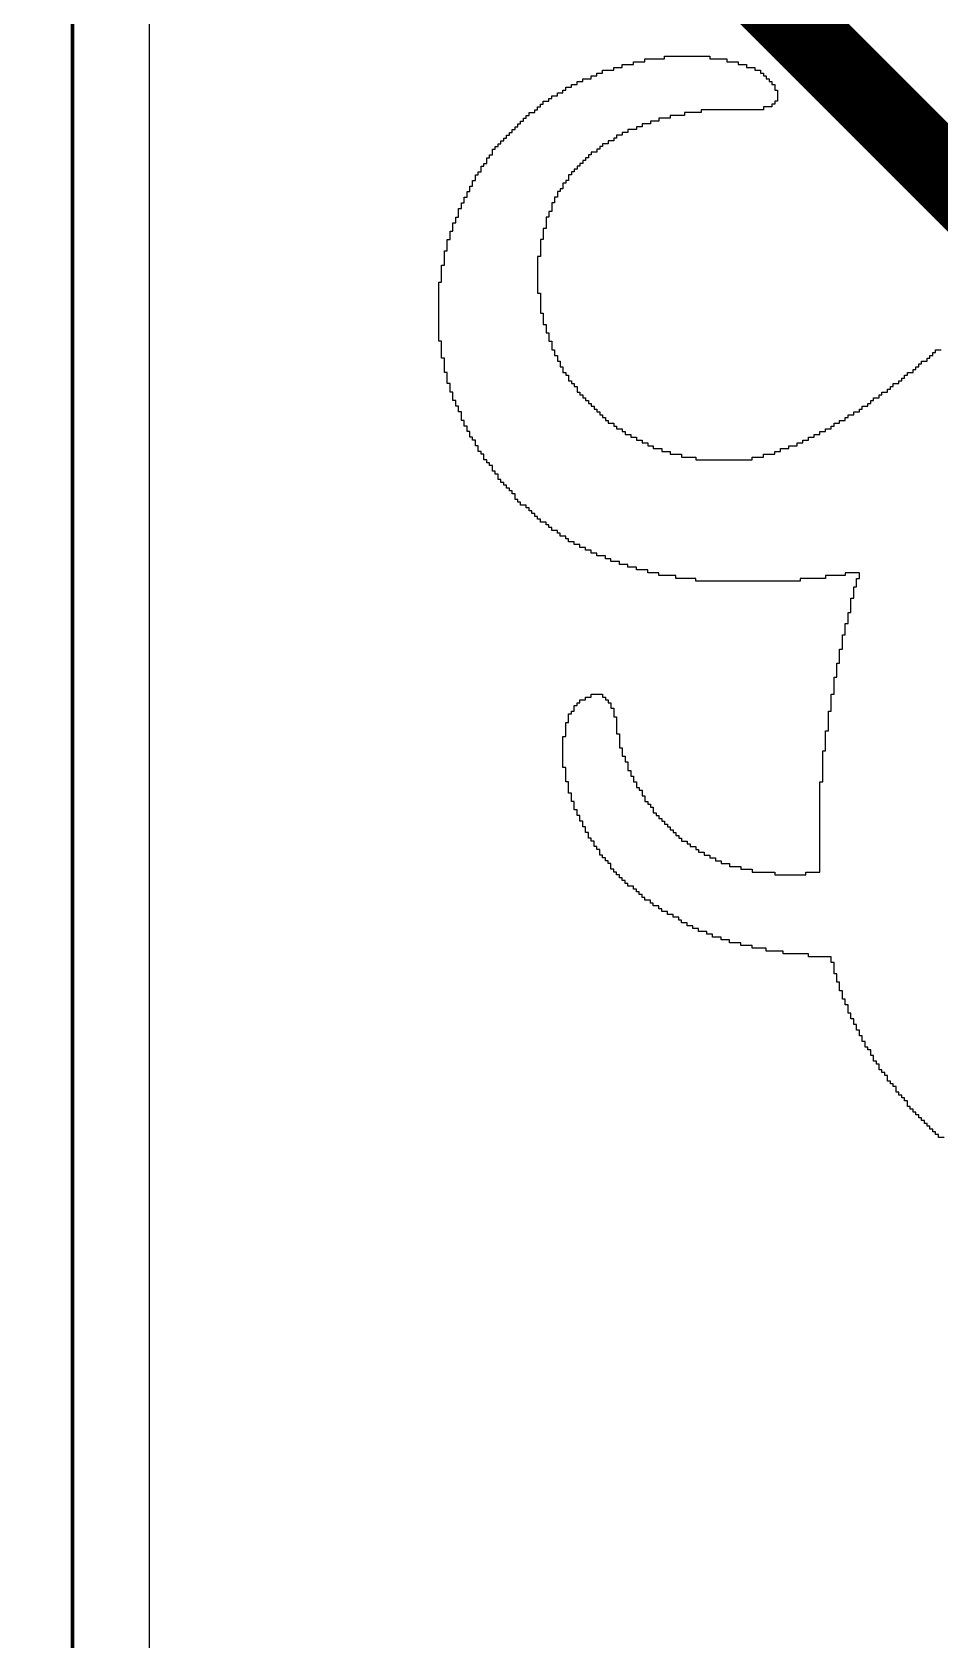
# Model space of a CAD drawing. Header units: inches. Extents: x -0.1 to 88.5, y -0.1 to 66.5.
# Drawn here: x -0.13 to 2.87, y 10.27 to 15.58 of the extents above; entities that cross this region are included whole.
import ezdxf

# ---------------------------------------------------------------- set-up
doc = ezdxf.new("R2010")
doc.units = ezdxf.units.IN
for name, color, linetype in [('Bottom Layer', 5, 'Continuous'), ('Mechanical 3', 76, 'Continuous'), ('Mechanical 7', 56, 'Continuous'), ('Top Layer', 1, 'Continuous'), ('Top Overlay', 2, 'Continuous')]:
    doc.layers.add(name, color=color, linetype=linetype)

msp = doc.modelspace()

# ---------------------------------------------------------------- linework, layer by layer
at = {"layer": 'Bottom Layer'}
msp.add_line((0.2612, 3.0063), (0.2612, 63.5063), dxfattribs=at)
at = {"layer": 'Mechanical 3'}
msp.add_lwpolyline([(0.0063, 3.0064, 0.0127, 0.0127, 0), (0.0063, 63.5063, 0.0127, 0.0127, 0)], format="xyseb", dxfattribs=at)
at = {"layer": 'Mechanical 7'}
msp.add_lwpolyline([(0, 18, 0.254, 0.254, 0), (18, 0, 0.254, 0.254, 0)], format="xyseb", dxfattribs=at)
at = {"layer": 'Top Layer'}
msp.add_line((0.2612, 3.0063), (0.2612, 63.5063), dxfattribs=at)
at = {"layer": 'Top Overlay'}
for p, q in [((1.7951, 15.4545), (1.7951, 15.4638)), ((1.7951, 15.4638), (1.8231, 15.4638)), ((1.8231, 15.4638), (1.8231, 15.4731)), ((1.8231, 15.4731), (1.8604, 15.4731)), ((1.8604, 15.4731), (1.8604, 15.4825)), ((1.8604, 15.4825), (1.8978, 15.4825)), ((1.8978, 15.4825), (1.8978, 15.4918)), ((1.8978, 15.4918), (1.9631, 15.4918)), ((1.9631, 15.4918), (1.9631, 15.5011)), ((1.9631, 15.5011), (2.1123, 15.5011)), ((2.1123, 15.5011), (2.1123, 15.4918)), ((2.1123, 15.4918), (2.1683, 15.4918)), ((2.1683, 15.4918), (2.1683, 15.4825)), ((2.1683, 15.4825), (2.2056, 15.4825)), ((2.2056, 15.4825), (2.2056, 15.4731)), ((2.2056, 15.4731), (2.2336, 15.4731)), ((2.2336, 15.4731), (2.2336, 15.4638)), ((2.2336, 15.4638), (2.2616, 15.4638)), ((2.2616, 15.4638), (2.2616, 15.4545)), ((1.6552, 15.3985), (1.6552, 15.4078)), ((1.6552, 15.4078), (1.6739, 15.4078)), ((1.6739, 15.4078), (1.6739, 15.4172)), ((1.6739, 15.4172), (1.6925, 15.4172)), ((1.6925, 15.4172), (1.6925, 15.4265)), ((1.6925, 15.4265), (1.7205, 15.4265)), ((1.7205, 15.4265), (1.7205, 15.4358)), ((1.7205, 15.4358), (1.7392, 15.4358)), ((1.7392, 15.4358), (1.7392, 15.4451)), ((1.7392, 15.4451), (1.7578, 15.4451)), ((1.7578, 15.4451), (1.7578, 15.4545)), ((1.7578, 15.4545), (1.7951, 15.4545)), ((2.2616, 15.4545), (2.2802, 15.4545)), ((2.2802, 15.4545), (2.2802, 15.4451)), ((2.2802, 15.4451), (2.2896, 15.4451)), ((2.2896, 15.4451), (2.2896, 15.4358)), ((2.2896, 15.4358), (2.2989, 15.4358)), ((2.2989, 15.4358), (2.2989, 15.4265)), ((2.2989, 15.4265), (2.3082, 15.4265)), ((2.3082, 15.4265), (2.3082, 15.4172)), ((2.3082, 15.4172), (2.3175, 15.4172)), ((2.3175, 15.4172), (2.3175, 15.4078)), ((2.3175, 15.4078), (2.3269, 15.4078)), ((2.3269, 15.4078), (2.3269, 15.3892)), ((1.5619, 15.3425), (1.5619, 15.3519)), ((1.5619, 15.3519), (1.5806, 15.3519)), ((1.5806, 15.3519), (1.5806, 15.3612)), ((1.5806, 15.3612), (1.5899, 15.3612)), ((1.5899, 15.3612), (1.5899, 15.3705)), ((1.5899, 15.3705), (1.6086, 15.3705)), ((1.6086, 15.3705), (1.6086, 15.3798)), ((1.6086, 15.3798), (1.6272, 15.3798)), ((1.6272, 15.3798), (1.6272, 15.3892)), ((1.6272, 15.3892), (1.6366, 15.3892)), ((1.6366, 15.3892), (1.6366, 15.3985)), ((1.6366, 15.3985), (1.6552, 15.3985)), ((2.3269, 15.3892), (2.3362, 15.3892)), ((2.3362, 15.3519), (2.3269, 15.3519)), ((2.3269, 15.3519), (2.3269, 15.3425)), ((2.3362, 15.3892), (2.3362, 15.3519)), ((1.506, 15.2959), (1.506, 15.3052)), ((1.506, 15.3052), (1.5153, 15.3052)), ((1.5153, 15.3052), (1.5153, 15.3146)), ((1.5153, 15.3146), (1.534, 15.3146)), ((1.534, 15.3146), (1.534, 15.3239)), ((1.534, 15.3239), (1.5433, 15.3239)), ((1.5433, 15.3239), (1.5433, 15.3332)), ((1.5433, 15.3332), (1.5526, 15.3332)), ((1.5526, 15.3332), (1.5526, 15.3425)), ((1.5526, 15.3425), (1.5619, 15.3425)), ((2.0284, 15.3052), (1.9817, 15.3052)), ((1.9817, 15.3052), (1.9817, 15.2959)), ((2.0843, 15.3146), (2.0284, 15.3146)), ((2.0284, 15.3146), (2.0284, 15.3052)), ((2.2896, 15.3239), (2.0843, 15.3239)), ((2.0843, 15.3239), (2.0843, 15.3146)), ((2.3175, 15.3332), (2.2896, 15.3332)), ((2.2896, 15.3332), (2.2896, 15.3239)), ((2.3269, 15.3425), (2.3175, 15.3425)), ((2.3175, 15.3425), (2.3175, 15.3332)), ((1.45, 15.2399), (1.45, 15.2493)), ((1.45, 15.2493), (1.4593, 15.2493)), ((1.4593, 15.2493), (1.4593, 15.2586)), ((1.4593, 15.2586), (1.4687, 15.2586)), ((1.4687, 15.2586), (1.4687, 15.2679)), ((1.4687, 15.2679), (1.478, 15.2679)), ((1.478, 15.2679), (1.478, 15.2772)), ((1.478, 15.2772), (1.4873, 15.2772)), ((1.4873, 15.2772), (1.4873, 15.2866)), ((1.4873, 15.2866), (1.4966, 15.2866)), ((1.4966, 15.2866), (1.4966, 15.2959)), ((1.4966, 15.2959), (1.506, 15.2959)), ((1.8418, 15.2493), (1.8231, 15.2493)), ((1.8231, 15.2493), (1.8231, 15.2399)), ((1.8698, 15.2586), (1.8418, 15.2586)), ((1.8418, 15.2586), (1.8418, 15.2493)), ((1.8884, 15.2679), (1.8698, 15.2679)), ((1.8698, 15.2679), (1.8698, 15.2586)), ((1.9164, 15.2772), (1.8884, 15.2772)), ((1.8884, 15.2772), (1.8884, 15.2679)), ((1.9444, 15.2866), (1.9164, 15.2866)), ((1.9164, 15.2866), (1.9164, 15.2772)), ((1.9817, 15.2959), (1.9444, 15.2959)), ((1.9444, 15.2959), (1.9444, 15.2866)), ((1.394, 15.1746), (1.394, 15.1933)), ((1.394, 15.1933), (1.4034, 15.1933)), ((1.4034, 15.1933), (1.4034, 15.2026)), ((1.4034, 15.2026), (1.4127, 15.2026)), ((1.4127, 15.2026), (1.4127, 15.2119)), ((1.4127, 15.2119), (1.422, 15.2119)), ((1.422, 15.2119), (1.422, 15.2213)), ((1.422, 15.2213), (1.4313, 15.2213)), ((1.4313, 15.2213), (1.4313, 15.2306)), ((1.4313, 15.2306), (1.4407, 15.2306)), ((1.4407, 15.2306), (1.4407, 15.2399)), ((1.4407, 15.2399), (1.45, 15.2399)), ((1.7485, 15.1933), (1.7392, 15.1933)), ((1.7392, 15.1933), (1.7392, 15.184)), ((1.7578, 15.2026), (1.7485, 15.2026)), ((1.7485, 15.2026), (1.7485, 15.1933)), ((1.7765, 15.2119), (1.7578, 15.2119)), ((1.7578, 15.2119), (1.7578, 15.2026)), ((1.7951, 15.2213), (1.7765, 15.2213)), ((1.7765, 15.2213), (1.7765, 15.2119)), ((1.8045, 15.2306), (1.7951, 15.2306)), ((1.7951, 15.2306), (1.7951, 15.2213)), ((1.8231, 15.2399), (1.8045, 15.2399)), ((1.8045, 15.2399), (1.8045, 15.2306)), ((1.366, 15.1373), (1.366, 15.1466)), ((1.366, 15.1466), (1.3754, 15.1466)), ((1.3754, 15.1466), (1.3754, 15.1653)), ((1.3754, 15.1653), (1.3847, 15.1653)), ((1.3847, 15.1653), (1.3847, 15.1746)), ((1.3847, 15.1746), (1.394, 15.1746)), ((1.6925, 15.1466), (1.6832, 15.1466)), ((1.6832, 15.1466), (1.6832, 15.1373)), ((1.7019, 15.156), (1.6925, 15.156)), ((1.6925, 15.156), (1.6925, 15.1466)), ((1.7112, 15.1653), (1.7019, 15.1653)), ((1.7019, 15.1653), (1.7019, 15.156)), ((1.7205, 15.1746), (1.7112, 15.1746)), ((1.7112, 15.1746), (1.7112, 15.1653)), ((1.7392, 15.184), (1.7205, 15.184)), ((1.7205, 15.184), (1.7205, 15.1746)), ((1.3287, 15.072), (1.3287, 15.0907)), ((1.3287, 15.0907), (1.3381, 15.0907)), ((1.3381, 15.0907), (1.3381, 15.1093)), ((1.3381, 15.1093), (1.3474, 15.1093)), ((1.3474, 15.1093), (1.3474, 15.1187)), ((1.3474, 15.1187), (1.3567, 15.1187)), ((1.3567, 15.1187), (1.3567, 15.1373)), ((1.3567, 15.1373), (1.366, 15.1373)), ((1.6459, 15.0907), (1.6366, 15.0907)), ((1.6366, 15.0907), (1.6366, 15.0813)), ((1.6552, 15.1093), (1.6459, 15.1093)), ((1.6459, 15.1093), (1.6459, 15.0907)), ((1.6646, 15.1187), (1.6552, 15.1187)), ((1.6552, 15.1187), (1.6552, 15.1093)), ((1.6739, 15.128), (1.6646, 15.128)), ((1.6646, 15.128), (1.6646, 15.1187)), ((1.6832, 15.1373), (1.6739, 15.1373)), ((1.6739, 15.1373), (1.6739, 15.128)), ((1.3007, 15.016), (1.3007, 15.0347)), ((1.3007, 15.0347), (1.3101, 15.0347)), ((1.3101, 15.0347), (1.3101, 15.0534)), ((1.3101, 15.0534), (1.3194, 15.0534)), ((1.3194, 15.0534), (1.3194, 15.072)), ((1.3194, 15.072), (1.3287, 15.072)), ((1.6086, 15.0347), (1.5993, 15.0347)), ((1.5993, 15.0347), (1.5993, 15.016)), ((1.6179, 15.0534), (1.6086, 15.0534)), ((1.6086, 15.0534), (1.6086, 15.0347)), ((1.6272, 15.0627), (1.6179, 15.0627)), ((1.6179, 15.0627), (1.6179, 15.0534)), ((1.6366, 15.0813), (1.6272, 15.0813)), ((1.6272, 15.0813), (1.6272, 15.0627)), ((1.2821, 14.9694), (1.2821, 14.9974)), ((1.2821, 14.9974), (1.2914, 14.9974)), ((1.2914, 14.9974), (1.2914, 15.016)), ((1.2914, 15.016), (1.3007, 15.016)), ((1.5899, 14.9881), (1.5806, 14.9881)), ((1.5806, 14.9881), (1.5806, 14.9694)), ((1.5993, 15.016), (1.5899, 15.016)), ((1.5899, 15.016), (1.5899, 14.9881)), ((1.2634, 14.9228), (1.2634, 14.9507)), ((1.2634, 14.9507), (1.2728, 14.9507)), ((1.2728, 14.9507), (1.2728, 14.9694)), ((1.2728, 14.9694), (1.2821, 14.9694)), ((1.5713, 14.9321), (1.5619, 14.9321)), ((1.5619, 14.9321), (1.5619, 14.8948)), ((1.5806, 14.9694), (1.5713, 14.9694)), ((1.5713, 14.9694), (1.5713, 14.9321)), ((1.2448, 14.8575), (1.2448, 14.8948)), ((1.2448, 14.8948), (1.2541, 14.8948)), ((1.2541, 14.8948), (1.2541, 14.9228)), ((1.2541, 14.9228), (1.2634, 14.9228)), ((1.5619, 14.8948), (1.5526, 14.8948)), ((1.5526, 14.8948), (1.5526, 14.8388)), ((1.2354, 14.8108), (1.2354, 14.8575)), ((1.2354, 14.8575), (1.2448, 14.8575)), ((1.5526, 14.8388), (1.5433, 14.8388)), ((1.5433, 14.8388), (1.5433, 14.7175)), ((1.2261, 14.7548), (1.2261, 14.8108)), ((1.2261, 14.8108), (1.2354, 14.8108)), ((1.2168, 14.559), (1.2168, 14.7548)), ((1.2168, 14.7548), (1.2261, 14.7548)), ((1.5433, 14.7175), (1.5526, 14.7175)), ((1.5526, 14.7175), (1.5526, 14.6522)), ((1.5526, 14.6522), (1.5619, 14.6522)), ((1.5619, 14.6522), (1.5619, 14.6149)), ((1.5619, 14.6149), (1.5713, 14.6149)), ((1.5713, 14.6149), (1.5713, 14.5869)), ((1.2261, 14.559), (1.2168, 14.559)), ((1.2261, 14.503), (1.2261, 14.559)), ((1.5713, 14.5869), (1.5806, 14.5869)), ((1.5806, 14.5869), (1.5806, 14.559)), ((1.5806, 14.559), (1.5899, 14.559)), ((1.5899, 14.559), (1.5899, 14.531)), ((1.2354, 14.503), (1.2261, 14.503)), ((1.2354, 14.4563), (1.2354, 14.503)), ((1.5899, 14.531), (1.5993, 14.531)), ((1.5993, 14.531), (1.5993, 14.5123)), ((1.5993, 14.5123), (1.6086, 14.5123)), ((1.6086, 14.5123), (1.6086, 14.503)), ((1.6086, 14.503), (1.6086, 14.4937)), ((2.8306, 14.4937), (2.8306, 14.503)), ((2.8306, 14.503), (2.8399, 14.503)), ((2.8399, 14.503), (2.8399, 14.5123)), ((2.8399, 14.5123), (2.8493, 14.5123)), ((2.8493, 14.5123), (2.8493, 14.5216)), ((2.8493, 14.5216), (2.8586, 14.5216)), ((2.8586, 14.5216), (2.8586, 14.531)), ((2.8586, 14.531), (2.8772, 14.531)), ((1.2448, 14.4563), (1.2354, 14.4563)), ((1.2448, 14.419), (1.2448, 14.4563)), ((1.6086, 14.4937), (1.6179, 14.4937)), ((1.6179, 14.4937), (1.6179, 14.475)), ((1.6179, 14.475), (1.6272, 14.475)), ((1.6272, 14.475), (1.6272, 14.4563)), ((1.6272, 14.4563), (1.6366, 14.4563)), ((1.6366, 14.4563), (1.6366, 14.447)), ((2.7653, 14.447), (2.7653, 14.4563)), ((2.7653, 14.4563), (2.784, 14.4563)), ((2.784, 14.4563), (2.784, 14.4657)), ((2.784, 14.4657), (2.7933, 14.4657)), ((2.7933, 14.4657), (2.7933, 14.475)), ((2.7933, 14.475), (2.8026, 14.475)), ((2.8026, 14.475), (2.8026, 14.4843)), ((2.8026, 14.4843), (2.8119, 14.4843)), ((2.8119, 14.4843), (2.8119, 14.4937)), ((2.8119, 14.4937), (2.8306, 14.4937)), ((1.2541, 14.419), (1.2448, 14.419)), ((1.2541, 14.391), (1.2541, 14.419)), ((1.6366, 14.447), (1.6459, 14.447)), ((1.6459, 14.447), (1.6459, 14.4284)), ((1.6459, 14.4284), (1.6552, 14.4284)), ((1.6552, 14.4284), (1.6552, 14.419)), ((1.6552, 14.419), (1.6646, 14.419)), ((1.6646, 14.419), (1.6646, 14.4097)), ((1.6646, 14.4097), (1.6739, 14.4097)), ((1.6739, 14.4097), (1.6739, 14.391)), ((2.7, 14.391), (2.7, 14.4004)), ((2.7, 14.4004), (2.7093, 14.4004)), ((2.7093, 14.4004), (2.7093, 14.4097)), ((2.7093, 14.4097), (2.7187, 14.4097)), ((2.7187, 14.4097), (2.7187, 14.419)), ((2.7187, 14.419), (2.7373, 14.419)), ((2.7373, 14.419), (2.7373, 14.4284)), ((2.7373, 14.4284), (2.7466, 14.4284)), ((2.7466, 14.4284), (2.7466, 14.4377)), ((2.7466, 14.4377), (2.756, 14.4377)), ((2.756, 14.4377), (2.756, 14.447)), ((2.756, 14.447), (2.7653, 14.447)), ((1.2634, 14.391), (1.2541, 14.391)), ((1.2634, 14.3631), (1.2634, 14.391)), ((1.2728, 14.3631), (1.2634, 14.3631)), ((1.2728, 14.3444), (1.2728, 14.3631)), ((1.2821, 14.3444), (1.2728, 14.3444)), ((1.2821, 14.3257), (1.2821, 14.3444)), ((1.6739, 14.391), (1.6832, 14.391)), ((1.6832, 14.391), (1.6832, 14.3817)), ((1.6832, 14.3817), (1.6925, 14.3817)), ((1.6925, 14.3817), (1.6925, 14.3724)), ((1.6925, 14.3724), (1.7019, 14.3724)), ((1.7019, 14.3724), (1.7019, 14.3631)), ((1.7019, 14.3631), (1.7112, 14.3631)), ((1.7112, 14.3631), (1.7112, 14.3537)), ((1.7112, 14.3537), (1.7205, 14.3537)), ((1.7205, 14.3537), (1.7205, 14.3444)), ((1.7205, 14.3444), (1.7298, 14.3444)), ((1.7298, 14.3444), (1.7298, 14.3351)), ((2.616, 14.3351), (2.616, 14.3444)), ((2.616, 14.3444), (2.6347, 14.3444)), ((2.6347, 14.3444), (2.6347, 14.3537)), ((2.6347, 14.3537), (2.644, 14.3537)), ((2.644, 14.3537), (2.644, 14.3631)), ((2.644, 14.3631), (2.6534, 14.3631)), ((2.6534, 14.3631), (2.6534, 14.3724)), ((2.6534, 14.3724), (2.672, 14.3724)), ((2.672, 14.3724), (2.672, 14.3817)), ((2.672, 14.3817), (2.6813, 14.3817)), ((2.6813, 14.3817), (2.6813, 14.391)), ((2.6813, 14.391), (2.7, 14.391)), ((1.2914, 14.3257), (1.2821, 14.3257)), ((1.2914, 14.2978), (1.2914, 14.3257)), ((1.3007, 14.2978), (1.2914, 14.2978)), ((1.3007, 14.2791), (1.3007, 14.2978)), ((1.7298, 14.3351), (1.7392, 14.3351)), ((1.7392, 14.3351), (1.7392, 14.3257)), ((1.7392, 14.3257), (1.7485, 14.3257)), ((1.7485, 14.3257), (1.7485, 14.3164)), ((1.7485, 14.3164), (1.7578, 14.3164)), ((1.7578, 14.3164), (1.7578, 14.3071)), ((1.7578, 14.3071), (1.7672, 14.3071)), ((1.7672, 14.3071), (1.7672, 14.2978)), ((1.7672, 14.2978), (1.7765, 14.2978)), ((1.7765, 14.2978), (1.7765, 14.2884)), ((2.5414, 14.2884), (2.5414, 14.2978)), ((2.5414, 14.2978), (2.5601, 14.2978)), ((2.5601, 14.2978), (2.5601, 14.3071)), ((2.5601, 14.3071), (2.5694, 14.3071)), ((2.5694, 14.3071), (2.5694, 14.3164)), ((2.5694, 14.3164), (2.5881, 14.3164)), ((2.5881, 14.3164), (2.5881, 14.3257)), ((2.5881, 14.3257), (2.6067, 14.3257)), ((2.6067, 14.3257), (2.6067, 14.3351)), ((2.6067, 14.3351), (2.616, 14.3351)), ((1.3101, 14.2791), (1.3007, 14.2791)), ((1.3101, 14.2604), (1.3101, 14.2791)), ((1.3194, 14.2604), (1.3101, 14.2604)), ((1.3194, 14.2418), (1.3194, 14.2604)), ((1.3287, 14.2418), (1.3194, 14.2418)), ((1.3287, 14.2325), (1.3287, 14.2418)), ((1.7765, 14.2884), (1.7951, 14.2884)), ((1.7951, 14.2884), (1.7951, 14.2791)), ((1.7951, 14.2791), (1.8045, 14.2791)), ((1.8045, 14.2791), (1.8045, 14.2698)), ((1.8045, 14.2698), (1.8231, 14.2698)), ((1.8231, 14.2698), (1.8231, 14.2604)), ((1.8231, 14.2604), (1.8325, 14.2604)), ((1.8325, 14.2604), (1.8325, 14.2511)), ((1.8325, 14.2511), (1.8511, 14.2511)), ((1.8511, 14.2511), (1.8511, 14.2418)), ((1.8511, 14.2418), (1.8698, 14.2418)), ((1.8698, 14.2418), (1.8698, 14.2325)), ((2.4388, 14.2325), (2.4388, 14.2418)), ((2.4388, 14.2418), (2.4575, 14.2418)), ((2.4575, 14.2418), (2.4575, 14.2511)), ((2.4575, 14.2511), (2.4761, 14.2511)), ((2.4761, 14.2511), (2.4761, 14.2604)), ((2.4761, 14.2604), (2.4948, 14.2604)), ((2.4948, 14.2604), (2.4948, 14.2698)), ((2.4948, 14.2698), (2.5134, 14.2698)), ((2.5134, 14.2698), (2.5134, 14.2791)), ((2.5134, 14.2791), (2.5228, 14.2791)), ((2.5228, 14.2791), (2.5228, 14.2884)), ((2.5228, 14.2884), (2.5414, 14.2884)), ((1.3381, 14.2325), (1.3287, 14.2325)), ((1.3381, 14.2138), (1.3381, 14.2325)), ((1.3474, 14.2138), (1.3381, 14.2138)), ((1.3474, 14.1951), (1.3474, 14.2138)), ((1.3567, 14.1951), (1.3474, 14.1951)), ((1.3567, 14.1858), (1.3567, 14.1951)), ((1.366, 14.1858), (1.3567, 14.1858)), ((1.366, 14.1672), (1.366, 14.1858)), ((1.8698, 14.2325), (1.8884, 14.2325)), ((1.8884, 14.2325), (1.8884, 14.2231)), ((1.8884, 14.2231), (1.9071, 14.2231)), ((1.9071, 14.2231), (1.9071, 14.2138)), ((1.9071, 14.2138), (1.9257, 14.2138)), ((1.9257, 14.2138), (1.9257, 14.2045)), ((1.9257, 14.2045), (1.9537, 14.2045)), ((1.9537, 14.2045), (1.9537, 14.1951)), ((1.9537, 14.1951), (1.9817, 14.1951)), ((1.9817, 14.1951), (1.9817, 14.1858)), ((1.9817, 14.1858), (2.019, 14.1858)), ((2.019, 14.1858), (2.019, 14.1765)), ((2.2896, 14.1765), (2.2896, 14.1858)), ((2.2896, 14.1858), (2.3269, 14.1858)), ((2.3269, 14.1858), (2.3269, 14.1951)), ((2.3269, 14.1951), (2.3455, 14.1951)), ((2.3455, 14.1951), (2.3455, 14.2045)), ((2.3455, 14.2045), (2.3735, 14.2045)), ((2.3735, 14.2045), (2.3735, 14.2138)), ((2.3735, 14.2138), (2.4015, 14.2138)), ((2.4015, 14.2138), (2.4015, 14.2231)), ((2.4015, 14.2231), (2.4201, 14.2231)), ((2.4201, 14.2231), (2.4201, 14.2325)), ((2.4201, 14.2325), (2.4388, 14.2325)), ((1.3754, 14.1672), (1.366, 14.1672)), ((1.3754, 14.1578), (1.3754, 14.1672)), ((1.3847, 14.1578), (1.3754, 14.1578)), ((1.3847, 14.1485), (1.3847, 14.1578)), ((1.394, 14.1485), (1.3847, 14.1485)), ((1.394, 14.1298), (1.394, 14.1485)), ((1.4034, 14.1298), (1.394, 14.1298)), ((1.4034, 14.1205), (1.4034, 14.1298)), ((2.019, 14.1765), (2.0657, 14.1765)), ((2.0657, 14.1765), (2.0657, 14.1672)), ((2.0657, 14.1672), (2.2522, 14.1672)), ((2.2522, 14.1672), (2.2522, 14.1765)), ((2.2522, 14.1765), (2.2896, 14.1765)), ((1.4127, 14.1205), (1.4034, 14.1205)), ((1.4127, 14.1019), (1.4127, 14.1205)), ((1.422, 14.1019), (1.4127, 14.1019)), ((1.422, 14.0925), (1.422, 14.1019)), ((1.4313, 14.0925), (1.422, 14.0925)), ((1.4313, 14.0832), (1.4313, 14.0925)), ((1.4407, 14.0832), (1.4313, 14.0832)), ((1.4407, 14.0739), (1.4407, 14.0832)), ((1.45, 14.0739), (1.4407, 14.0739)), ((1.45, 14.0646), (1.45, 14.0739)), ((1.4593, 14.0646), (1.45, 14.0646)), ((1.4593, 14.0552), (1.4593, 14.0646)), ((1.4687, 14.0552), (1.4593, 14.0552)), ((1.4687, 14.0366), (1.4687, 14.0552)), ((1.478, 14.0366), (1.4687, 14.0366)), ((1.478, 14.0272), (1.478, 14.0366)), ((1.4873, 14.0272), (1.478, 14.0272)), ((1.4873, 14.0179), (1.4873, 14.0272)), ((1.506, 14.0179), (1.4873, 14.0179)), ((1.506, 14.0086), (1.506, 14.0179)), ((1.5153, 14.0086), (1.506, 14.0086)), ((1.5153, 13.9993), (1.5153, 14.0086)), ((1.5246, 13.9993), (1.5153, 13.9993)), ((1.5246, 13.9899), (1.5246, 13.9993)), ((1.534, 13.9899), (1.5246, 13.9899)), ((1.534, 13.9806), (1.534, 13.9899)), ((1.5433, 13.9806), (1.534, 13.9806)), ((1.5433, 13.9713), (1.5433, 13.9806)), ((1.5526, 13.9713), (1.5433, 13.9713)), ((1.5526, 13.9619), (1.5526, 13.9713)), ((1.5713, 13.9619), (1.5526, 13.9619)), ((1.5713, 13.9526), (1.5713, 13.9619)), ((1.5806, 13.9526), (1.5713, 13.9526)), ((1.5806, 13.9433), (1.5806, 13.9526)), ((1.5899, 13.9433), (1.5806, 13.9433)), ((1.5899, 13.934), (1.5899, 13.9433)), ((1.6086, 13.934), (1.5899, 13.934)), ((1.6086, 13.9246), (1.6086, 13.934)), ((1.6179, 13.9246), (1.6086, 13.9246)), ((1.6179, 13.9153), (1.6179, 13.9246)), ((1.6366, 13.9153), (1.6179, 13.9153)), ((1.6366, 13.906), (1.6366, 13.9153)), ((1.6459, 13.906), (1.6366, 13.906)), ((1.6459, 13.8966), (1.6459, 13.906)), ((1.6646, 13.8966), (1.6459, 13.8966)), ((1.6646, 13.8873), (1.6646, 13.8966)), ((1.6832, 13.8873), (1.6646, 13.8873)), ((1.6832, 13.878), (1.6832, 13.8873)), ((1.7019, 13.878), (1.6832, 13.878)), ((1.7019, 13.8687), (1.7019, 13.878)), ((1.7205, 13.8687), (1.7019, 13.8687)), ((1.7205, 13.8593), (1.7205, 13.8687)), ((1.7392, 13.8593), (1.7205, 13.8593)), ((1.7392, 13.85), (1.7392, 13.8593)), ((1.7672, 13.85), (1.7392, 13.85)), ((1.7672, 13.8407), (1.7672, 13.85)), ((1.7858, 13.8407), (1.7672, 13.8407)), ((1.7858, 13.8313), (1.7858, 13.8407)), ((1.8138, 13.8313), (1.7858, 13.8313)), ((1.8138, 13.822), (1.8138, 13.8313)), ((1.8418, 13.822), (1.8138, 13.822)), ((1.8418, 13.8127), (1.8418, 13.822)), ((1.8698, 13.8127), (1.8418, 13.8127)), ((1.8698, 13.8034), (1.8698, 13.8127)), ((1.9071, 13.8034), (1.8698, 13.8034)), ((1.9071, 13.794), (1.9071, 13.8034)), ((1.9444, 13.794), (1.9071, 13.794)), ((1.9444, 13.7847), (1.9444, 13.794)), ((2.0004, 13.7847), (1.9444, 13.7847)), ((2.0004, 13.7754), (2.0004, 13.7847)), ((2.0657, 13.7754), (2.0004, 13.7754)), ((2.0657, 13.766), (2.0657, 13.7754)), ((2.4108, 13.766), (2.0657, 13.766)), ((2.4948, 13.7754), (2.4108, 13.7754)), ((2.4108, 13.7754), (2.4108, 13.766)), ((2.5601, 13.7847), (2.4948, 13.7847)), ((2.4948, 13.7847), (2.4948, 13.7754)), ((2.6067, 13.794), (2.5601, 13.794)), ((2.5601, 13.794), (2.5601, 13.7847)), ((2.5974, 13.7474), (2.5974, 13.7754)), ((2.5974, 13.7754), (2.6067, 13.7754)), ((2.6067, 13.7754), (2.6067, 13.794)), ((2.5787, 13.6634), (2.5787, 13.7101)), ((2.5787, 13.7101), (2.5881, 13.7101)), ((2.5881, 13.7101), (2.5881, 13.7474)), ((2.5881, 13.7474), (2.5974, 13.7474)), ((2.5694, 13.6261), (2.5694, 13.6634)), ((2.5694, 13.6634), (2.5787, 13.6634)), ((2.5601, 13.5888), (2.5601, 13.6261)), ((2.5601, 13.6261), (2.5694, 13.6261)), ((2.5507, 13.5422), (2.5507, 13.5888)), ((2.5507, 13.5888), (2.5601, 13.5888)), ((2.5321, 13.4489), (2.5321, 13.4955)), ((2.5321, 13.4955), (2.5414, 13.4955)), ((2.5414, 13.4955), (2.5414, 13.5422)), ((2.5414, 13.5422), (2.5507, 13.5422)), ((2.5228, 13.3929), (2.5228, 13.4489)), ((2.5228, 13.4489), (2.5321, 13.4489)), ((1.7205, 13.3836), (1.7205, 13.3929)), ((1.7205, 13.3929), (1.7578, 13.3929)), ((1.7578, 13.3929), (1.7578, 13.3836)), ((2.5134, 13.3369), (2.5134, 13.3929)), ((2.5134, 13.3929), (2.5228, 13.3929)), ((1.6552, 13.3276), (1.6552, 13.3369)), ((1.6552, 13.3369), (1.6646, 13.3369)), ((1.6646, 13.3369), (1.6646, 13.3556)), ((1.6646, 13.3556), (1.6739, 13.3556)), ((1.6739, 13.3556), (1.6739, 13.3649)), ((1.6739, 13.3649), (1.6832, 13.3649)), ((1.6832, 13.3649), (1.6832, 13.3743)), ((1.6832, 13.3743), (1.7019, 13.3743)), ((1.7019, 13.3743), (1.7019, 13.3836)), ((1.7019, 13.3836), (1.7205, 13.3836)), ((1.7578, 13.3836), (1.7672, 13.3836)), ((1.7672, 13.3836), (1.7672, 13.3743)), ((1.7672, 13.3743), (1.7765, 13.3743)), ((1.7765, 13.3743), (1.7765, 13.3649)), ((1.7765, 13.3649), (1.7858, 13.3649)), ((1.7858, 13.3649), (1.7858, 13.3463)), ((1.7858, 13.3463), (1.7951, 13.3463)), ((1.7951, 13.3463), (1.7951, 13.3183)), ((2.5041, 13.2716), (2.5041, 13.3369)), ((2.5041, 13.3369), (2.5134, 13.3369)), ((1.6366, 13.253), (1.6366, 13.2996)), ((1.6366, 13.2996), (1.6459, 13.2996)), ((1.6459, 13.2996), (1.6459, 13.3276)), ((1.6459, 13.3276), (1.6552, 13.3276)), ((1.7951, 13.3183), (1.8045, 13.3183)), ((1.8045, 13.3183), (1.8045, 13.2623)), ((1.6272, 13.1504), (1.6272, 13.253)), ((1.6272, 13.253), (1.6366, 13.253)), ((1.8045, 13.2623), (1.8138, 13.2623)), ((1.8138, 13.2623), (1.8138, 13.2157)), ((2.4948, 13.2063), (2.4948, 13.2716)), ((2.4948, 13.2716), (2.5041, 13.2716)), ((1.8138, 13.2157), (1.8231, 13.2157)), ((1.8231, 13.2157), (1.8231, 13.1877)), ((1.8231, 13.1877), (1.8325, 13.1877)), ((1.8325, 13.1877), (1.8325, 13.169)), ((2.4854, 13.1037), (2.4854, 13.2063)), ((2.4854, 13.2063), (2.4948, 13.2063)), ((1.6366, 13.1504), (1.6272, 13.1504)), ((1.6366, 13.1037), (1.6366, 13.1504)), ((1.8325, 13.169), (1.8418, 13.169)), ((1.8418, 13.169), (1.8418, 13.141)), ((1.8418, 13.141), (1.8511, 13.141)), ((1.8511, 13.141), (1.8511, 13.1224)), ((1.8511, 13.1224), (1.8604, 13.1224)), ((1.8604, 13.1224), (1.8604, 13.1037)), ((1.6459, 13.1037), (1.6366, 13.1037)), ((1.6459, 13.0664), (1.6459, 13.1037)), ((1.8604, 13.1037), (1.8698, 13.1037)), ((1.8698, 13.1037), (1.8698, 13.0851)), ((1.8698, 13.0851), (1.8791, 13.0851)), ((1.8791, 13.0851), (1.8791, 13.0757)), ((1.8791, 13.0757), (1.8884, 13.0757)), ((1.8884, 13.0757), (1.8884, 13.0571)), ((2.4761, 12.8052), (2.4761, 13.1037)), ((2.4761, 13.1037), (2.4854, 13.1037)), ((1.6552, 13.0664), (1.6459, 13.0664)), ((1.6552, 13.0384), (1.6552, 13.0664)), ((1.6646, 13.0384), (1.6552, 13.0384)), ((1.6646, 13.0104), (1.6646, 13.0384)), ((1.8884, 13.0571), (1.8978, 13.0571)), ((1.8978, 13.0571), (1.8978, 13.0384)), ((1.8978, 13.0384), (1.9071, 13.0384)), ((1.9071, 13.0384), (1.9071, 13.0291)), ((1.9071, 13.0291), (1.9164, 13.0291)), ((1.9164, 13.0291), (1.9164, 13.0198)), ((1.9164, 13.0198), (1.9257, 13.0198)), ((1.9257, 13.0198), (1.9257, 13.0011)), ((1.6739, 13.0104), (1.6646, 13.0104)), ((1.6739, 12.9918), (1.6739, 13.0104)), ((1.6832, 12.9918), (1.6739, 12.9918)), ((1.6832, 12.9731), (1.6832, 12.9918)), ((1.6925, 12.9731), (1.6832, 12.9731)), ((1.6925, 12.9545), (1.6925, 12.9731)), ((1.9257, 13.0011), (1.9351, 13.0011)), ((1.9351, 13.0011), (1.9351, 12.9918)), ((1.9351, 12.9918), (1.9444, 12.9918)), ((1.9444, 12.9918), (1.9444, 12.9825)), ((1.9444, 12.9825), (1.9537, 12.9825)), ((1.9537, 12.9825), (1.9537, 12.9731)), ((1.9537, 12.9731), (1.9631, 12.9731)), ((1.9631, 12.9731), (1.9631, 12.9638)), ((1.9631, 12.9638), (1.9724, 12.9638)), ((1.9724, 12.9638), (1.9724, 12.9545)), ((1.7019, 12.9545), (1.6925, 12.9545)), ((1.7019, 12.9358), (1.7019, 12.9545)), ((1.7112, 12.9358), (1.7019, 12.9358)), ((1.7112, 12.9172), (1.7112, 12.9358)), ((1.7205, 12.9172), (1.7112, 12.9172)), ((1.7205, 12.9078), (1.7205, 12.9172)), ((1.9724, 12.9545), (1.9817, 12.9545)), ((1.9817, 12.9545), (1.9817, 12.9451)), ((1.9817, 12.9451), (1.991, 12.9451)), ((1.991, 12.9451), (1.991, 12.9358)), ((1.991, 12.9358), (2.0004, 12.9358)), ((2.0004, 12.9358), (2.0004, 12.9265)), ((2.0004, 12.9265), (2.0097, 12.9265)), ((2.0097, 12.9265), (2.0097, 12.9172)), ((2.0097, 12.9172), (2.019, 12.9172)), ((2.019, 12.9172), (2.019, 12.9078)), ((1.7298, 12.9078), (1.7205, 12.9078)), ((1.7298, 12.8892), (1.7298, 12.9078)), ((1.7392, 12.8892), (1.7298, 12.8892)), ((1.7392, 12.8798), (1.7392, 12.8892)), ((1.7485, 12.8798), (1.7392, 12.8798)), ((1.7485, 12.8612), (1.7485, 12.8798)), ((1.7578, 12.8612), (1.7485, 12.8612)), ((1.7578, 12.8519), (1.7578, 12.8612)), ((2.019, 12.9078), (2.0377, 12.9078)), ((2.0377, 12.9078), (2.0377, 12.8985)), ((2.0377, 12.8985), (2.047, 12.8985)), ((2.047, 12.8985), (2.047, 12.8892)), ((2.047, 12.8892), (2.0657, 12.8892)), ((2.0657, 12.8892), (2.0657, 12.8798)), ((2.0657, 12.8798), (2.075, 12.8798)), ((2.075, 12.8798), (2.075, 12.8705)), ((2.075, 12.8705), (2.0937, 12.8705)), ((2.0937, 12.8705), (2.0937, 12.8612)), ((2.0937, 12.8612), (2.1123, 12.8612)), ((2.1123, 12.8612), (2.1123, 12.8519)), ((1.7672, 12.8519), (1.7578, 12.8519)), ((1.7672, 12.8425), (1.7672, 12.8519)), ((1.7765, 12.8425), (1.7672, 12.8425)), ((1.7765, 12.8332), (1.7765, 12.8425)), ((1.7858, 12.8332), (1.7765, 12.8332)), ((1.7858, 12.8146), (1.7858, 12.8332)), ((1.7951, 12.8146), (1.7858, 12.8146)), ((1.7951, 12.8052), (1.7951, 12.8146)), ((1.8045, 12.8052), (1.7951, 12.8052)), ((1.8045, 12.7959), (1.8045, 12.8052)), ((2.1123, 12.8519), (2.131, 12.8519)), ((2.131, 12.8519), (2.131, 12.8425)), ((2.131, 12.8425), (2.1496, 12.8425)), ((2.1496, 12.8425), (2.1496, 12.8332)), ((2.1496, 12.8332), (2.1776, 12.8332)), ((2.1776, 12.8332), (2.1776, 12.8239)), ((2.1776, 12.8239), (2.2149, 12.8239)), ((2.2149, 12.8239), (2.2149, 12.8146)), ((2.2149, 12.8146), (2.2522, 12.8146)), ((2.2522, 12.8146), (2.2522, 12.8052)), ((2.2522, 12.8052), (2.3269, 12.8052)), ((2.3269, 12.8052), (2.3269, 12.7959)), ((2.4295, 12.7959), (2.4295, 12.8052)), ((2.4295, 12.8052), (2.4761, 12.8052)), ((1.8138, 12.7959), (1.8045, 12.7959)), ((1.8138, 12.7866), (1.8138, 12.7959)), ((1.8231, 12.7866), (1.8138, 12.7866)), ((1.8231, 12.7772), (1.8231, 12.7866)), ((1.8325, 12.7772), (1.8231, 12.7772)), ((1.8325, 12.7679), (1.8325, 12.7772)), ((1.8418, 12.7679), (1.8325, 12.7679)), ((1.8418, 12.7586), (1.8418, 12.7679)), ((1.8604, 12.7586), (1.8418, 12.7586)), ((1.8604, 12.7493), (1.8604, 12.7586)), ((1.8698, 12.7493), (1.8604, 12.7493)), ((1.8698, 12.7399), (1.8698, 12.7493)), ((2.3269, 12.7959), (2.4295, 12.7959)), ((1.8791, 12.7399), (1.8698, 12.7399)), ((1.8791, 12.7306), (1.8791, 12.7399)), ((1.8884, 12.7306), (1.8791, 12.7306)), ((1.8884, 12.7213), (1.8884, 12.7306)), ((1.8978, 12.7213), (1.8884, 12.7213)), ((1.8978, 12.7119), (1.8978, 12.7213)), ((1.9164, 12.7119), (1.8978, 12.7119)), ((1.9164, 12.7026), (1.9164, 12.7119)), ((1.9257, 12.7026), (1.9164, 12.7026)), ((1.9257, 12.6933), (1.9257, 12.7026)), ((1.9444, 12.6933), (1.9257, 12.6933)), ((1.9444, 12.684), (1.9444, 12.6933)), ((1.9537, 12.684), (1.9444, 12.684)), ((1.9537, 12.6746), (1.9537, 12.684)), ((1.9724, 12.6746), (1.9537, 12.6746)), ((1.9724, 12.6653), (1.9724, 12.6746)), ((1.991, 12.6653), (1.9724, 12.6653)), ((1.991, 12.656), (1.991, 12.6653)), ((2.0097, 12.656), (1.991, 12.656)), ((2.0097, 12.6466), (2.0097, 12.656)), ((2.019, 12.6466), (2.0097, 12.6466)), ((2.019, 12.6373), (2.019, 12.6466)), ((2.0377, 12.6373), (2.019, 12.6373)), ((2.0377, 12.628), (2.0377, 12.6373)), ((2.0563, 12.628), (2.0377, 12.628)), ((2.0563, 12.6187), (2.0563, 12.628)), ((2.075, 12.6187), (2.0563, 12.6187)), ((2.075, 12.6093), (2.075, 12.6187)), ((2.103, 12.6093), (2.075, 12.6093)), ((2.103, 12.6), (2.103, 12.6093)), ((2.1216, 12.6), (2.103, 12.6)), ((2.1216, 12.5907), (2.1216, 12.6)), ((2.1496, 12.5907), (2.1216, 12.5907)), ((2.1496, 12.5813), (2.1496, 12.5907)), ((2.1776, 12.5813), (2.1496, 12.5813)), ((2.1776, 12.572), (2.1776, 12.5813)), ((2.2149, 12.572), (2.1776, 12.572)), ((2.2149, 12.5627), (2.2149, 12.572)), ((2.2522, 12.5627), (2.2149, 12.5627)), ((2.2522, 12.5534), (2.2522, 12.5627)), ((2.2989, 12.5534), (2.2522, 12.5534)), ((2.2989, 12.544), (2.2989, 12.5534)), ((2.3548, 12.544), (2.2989, 12.544)), ((2.3548, 12.5347), (2.3548, 12.544)), ((2.4388, 12.5347), (2.3548, 12.5347)), ((2.4388, 12.5254), (2.4388, 12.5347)), ((2.5134, 12.5254), (2.4388, 12.5254)), ((2.5134, 12.5067), (2.5134, 12.5254)), ((2.5228, 12.5067), (2.5134, 12.5067)), ((2.5228, 12.4694), (2.5228, 12.5067)), ((2.5321, 12.4694), (2.5228, 12.4694)), ((2.5321, 12.4414), (2.5321, 12.4694)), ((2.5414, 12.4414), (2.5321, 12.4414)), ((2.5414, 12.4134), (2.5414, 12.4414)), ((2.5507, 12.4134), (2.5414, 12.4134)), ((2.5507, 12.3854), (2.5507, 12.4134)), ((2.5601, 12.3854), (2.5507, 12.3854)), ((2.5601, 12.3668), (2.5601, 12.3854)), ((2.5694, 12.3668), (2.5601, 12.3668)), ((2.5694, 12.3388), (2.5694, 12.3668)), ((2.5787, 12.3388), (2.5694, 12.3388)), ((2.5787, 12.3201), (2.5787, 12.3388)), ((2.5881, 12.3201), (2.5787, 12.3201)), ((2.5881, 12.3015), (2.5881, 12.3201)), ((2.5974, 12.3015), (2.5881, 12.3015)), ((2.5974, 12.2828), (2.5974, 12.3015)), ((2.6067, 12.2828), (2.5974, 12.2828)), ((2.6067, 12.2642), (2.6067, 12.2828)), ((2.616, 12.2642), (2.6067, 12.2642)), ((2.616, 12.2455), (2.616, 12.2642)), ((2.6254, 12.2455), (2.616, 12.2455)), ((2.6254, 12.2269), (2.6254, 12.2455)), ((2.6347, 12.2269), (2.6254, 12.2269)), ((2.6347, 12.2175), (2.6347, 12.2269)), ((2.644, 12.2175), (2.6347, 12.2175)), ((2.644, 12.1989), (2.644, 12.2175)), ((2.6534, 12.1989), (2.644, 12.1989)), ((2.6534, 12.1802), (2.6534, 12.1989)), ((2.6627, 12.1802), (2.6534, 12.1802)), ((2.6627, 12.1709), (2.6627, 12.1802)), ((2.672, 12.1709), (2.6627, 12.1709)), ((2.672, 12.1522), (2.672, 12.1709)), ((2.6813, 12.1522), (2.672, 12.1522)), ((2.6813, 12.1429), (2.6813, 12.1522)), ((2.6907, 12.1429), (2.6813, 12.1429)), ((2.6907, 12.1336), (2.6907, 12.1429)), ((2.7, 12.1336), (2.6907, 12.1336)), ((2.7, 12.1149), (2.7, 12.1336)), ((2.7093, 12.1149), (2.7, 12.1149)), ((2.7093, 12.1056), (2.7093, 12.1149)), ((2.7187, 12.1056), (2.7093, 12.1056)), ((2.7187, 12.0963), (2.7187, 12.1056)), ((2.728, 12.0963), (2.7187, 12.0963)), ((2.728, 12.0776), (2.728, 12.0963)), ((2.7373, 12.0776), (2.728, 12.0776)), ((2.7373, 12.0683), (2.7373, 12.0776)), ((2.7466, 12.0683), (2.7373, 12.0683)), ((2.7466, 12.059), (2.7466, 12.0683)), ((2.756, 12.059), (2.7466, 12.059)), ((2.756, 12.0496), (2.756, 12.059)), ((2.7653, 12.0496), (2.756, 12.0496)), ((2.7653, 12.031), (2.7653, 12.0496)), ((2.7746, 12.031), (2.7653, 12.031)), ((2.7746, 12.0216), (2.7746, 12.031)), ((2.784, 12.0216), (2.7746, 12.0216)), ((2.784, 12.0123), (2.784, 12.0216)), ((2.7933, 12.0123), (2.784, 12.0123)), ((2.7933, 12.003), (2.7933, 12.0123)), ((2.8026, 12.003), (2.7933, 12.003)), ((2.8026, 11.9937), (2.8026, 12.003)), ((2.8119, 11.9937), (2.8026, 11.9937)), ((2.8119, 11.9843), (2.8119, 11.9937)), ((2.8213, 11.9843), (2.8119, 11.9843)), ((2.8213, 11.975), (2.8213, 11.9843)), ((2.8306, 11.975), (2.8213, 11.975)), ((2.8306, 11.9657), (2.8306, 11.975)), ((2.8399, 11.9657), (2.8306, 11.9657)), ((2.8399, 11.9563), (2.8399, 11.9657)), ((2.8493, 11.9563), (2.8399, 11.9563)), ((2.8493, 11.947), (2.8493, 11.9563)), ((2.8586, 11.947), (2.8493, 11.947)), ((2.8586, 11.9377), (2.8586, 11.947)), ((2.8679, 11.9377), (2.8586, 11.9377)), ((2.8679, 11.9284), (2.8679, 11.9377)), ((2.8866, 11.9284), (2.8679, 11.9284))]:
    msp.add_line(p, q, dxfattribs=at)

doc.saveas('drawing.dxf')
